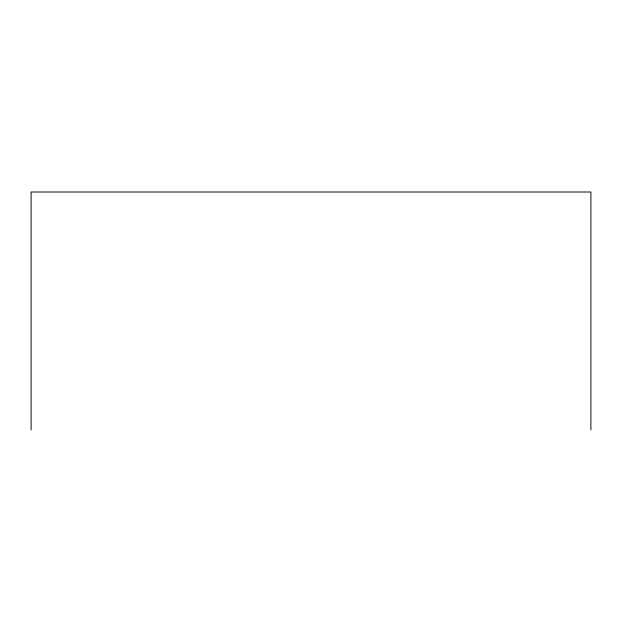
<?xml version="1.0" encoding="UTF-8"?>
<svg xmlns="http://www.w3.org/2000/svg" width="622" height="622" viewBox="0 0 622 622"><rect width="100%" height="100%" fill="white"/><g stroke="black" fill="none" stroke-linecap="round" stroke-linejoin="round"><path stroke-width="0.93" d="M590.9 429.989L590.9 192.011L31.1 192.011L31.1 429.989"/></g></svg>
